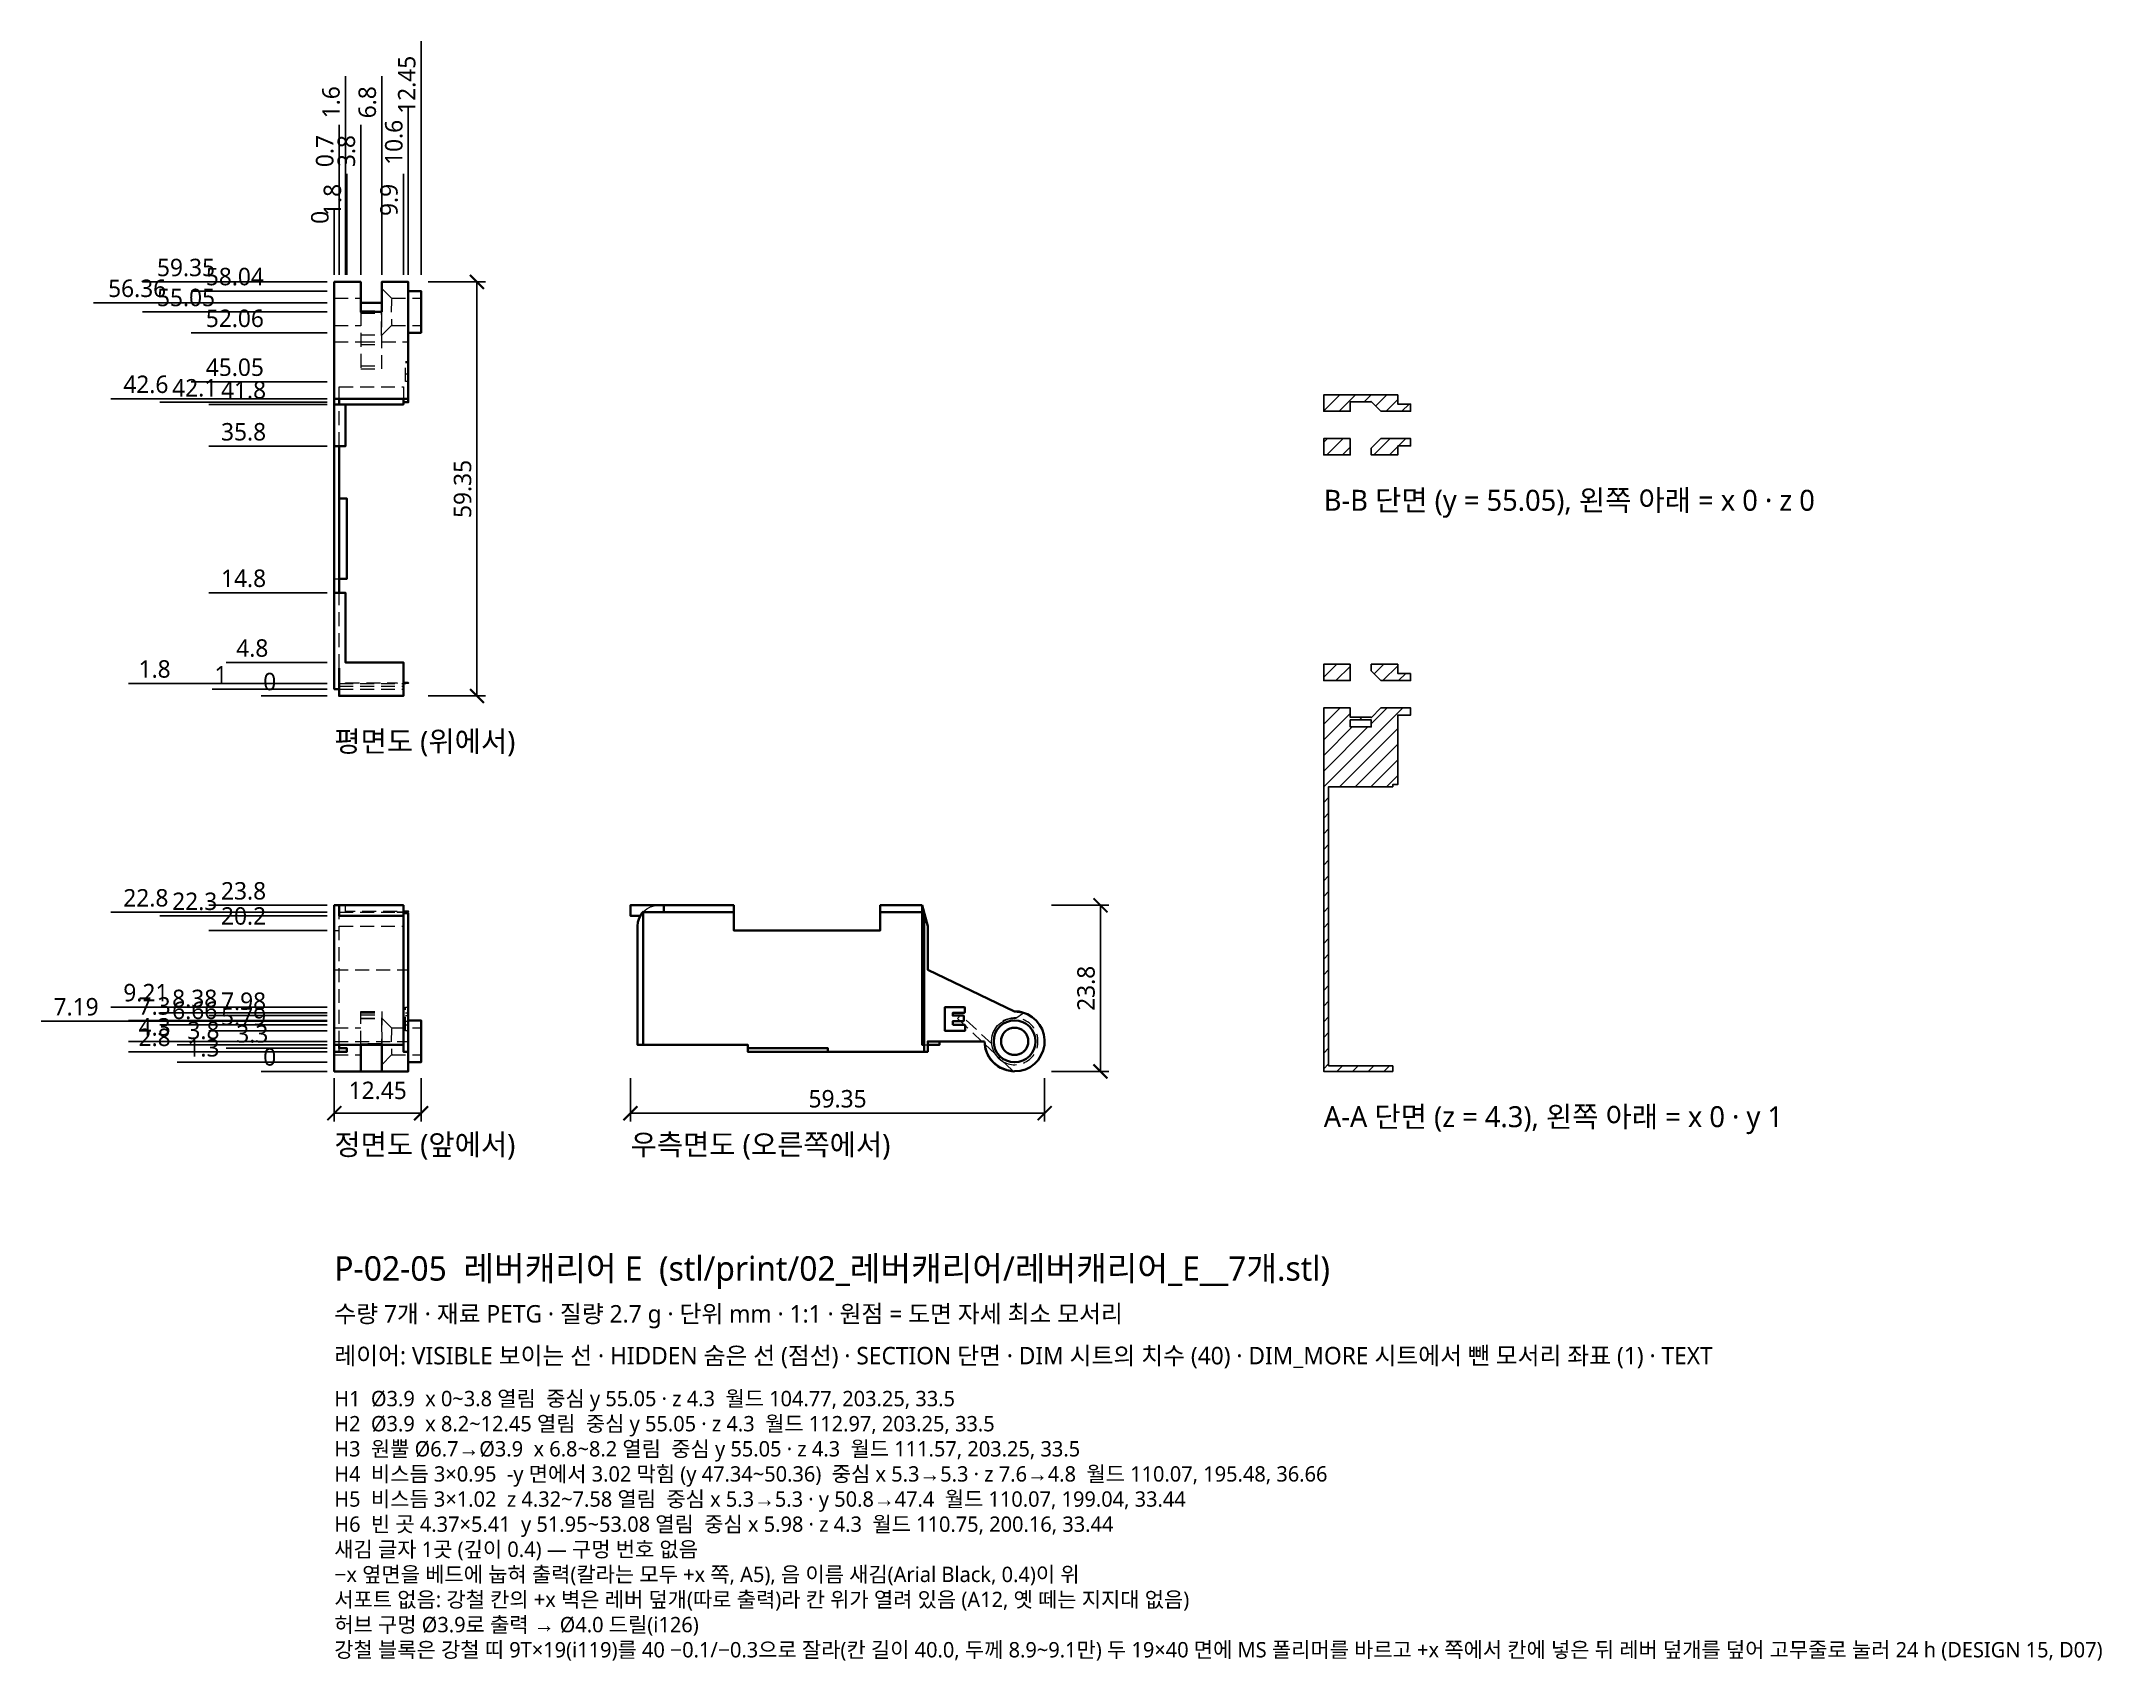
# Model space of a CAD drawing. Header units: millimetres. Extents: x -42 to 253, y -84 to 148.
import ezdxf

# ---------------------------------------------------------------- set-up
doc = ezdxf.new("R2010")
doc.units = ezdxf.units.MM
doc.linetypes.add('HIDDEN', pattern=[3, 2, -1])
for name, color, linetype, lineweight in [('DIM', 4, 'CONTINUOUS', 13), ('DIM_MORE', 3, 'CONTINUOUS', 13), ('HIDDEN', 8, 'HIDDEN', 18), ('SECTION', 5, 'CONTINUOUS', 25), ('TEXT', 7, 'CONTINUOUS', 18), ('VISIBLE', 7, 'CONTINUOUS', 35)]:
    doc.layers.add(name, color=color, linetype=linetype, lineweight=lineweight)
doc.styles.add('KR', font='malgun.ttf')
doc.dimstyles.new('TOCCATA', dxfattribs={"dimtxt": 2.5, "dimasz": 2, "dimexe": 1.2, "dimexo": 1, "dimgap": 0.8, "dimtad": 1, "dimdsep": 46, "dimtxsty": 'KR', "dimblk": 'ARCHTICK', "dimcen": 2.5, "dimazin": 3, "dimtfac": 0.5, "dimtmove": 2, "dimatfit": 3})

# ---------------------------------------------------------------- blocks, each defined once
blk = doc.blocks.new('_ARCHTICK')
at = {"color": 0, "linetype": 'BYBLOCK', "const_width": 0.15}
blk.add_lwpolyline([(-0.5, -0.5), (0.5, 0.5)], dxfattribs=at)
blk = doc.blocks.new('*D7')
for p, q in [((1.6, 131.15), (1.6, 142.65)), ((1.6, 127.15), (1.6, 131.15)), ((1.6, 114.15), (1.6, 127.15))]:
    blk.add_line(p, q)
at = {"layer": 'Defpoints'}
for p in [(1.6, 135.15), (1.6, 113.15), (0, 53.8)]:
    blk.add_point(p, dxfattribs=at)
at = {"layer": 'DIM', "insert": (-0.45, 138.9), "char_height": 2.5, "attachment_point": 5, "rotation": 90, "style": 'KR'}
blk.add_mtext('1.6', dxfattribs=at)
blk = doc.blocks.new('*D9')
for p, q in [((3.8, 124.15), (3.8, 135.65)), ((3.8, 120.15), (3.8, 124.15)), ((3.8, 114.15), (3.8, 120.15))]:
    blk.add_line(p, q)
at = {"layer": 'Defpoints'}
for p in [(3.8, 128.15), (3.8, 113.15), (0, 53.8)]:
    blk.add_point(p, dxfattribs=at)
at = {"layer": 'DIM', "insert": (1.75, 131.9), "char_height": 2.5, "attachment_point": 5, "rotation": 90, "style": 'KR'}
blk.add_mtext('3.8', dxfattribs=at)
blk = doc.blocks.new('*D13')
for p, q in [((12.45, 131.15), (12.45, 147.65)), ((12.45, 127.15), (12.45, 131.15)), ((12.45, 114.15), (12.45, 127.15))]:
    blk.add_line(p, q)
at = {"layer": 'Defpoints'}
for p in [(12.45, 135.15), (12.45, 113.15), (0, 53.8)]:
    blk.add_point(p, dxfattribs=at)
at = {"layer": 'DIM', "insert": (10.4, 141.4), "char_height": 2.5, "attachment_point": 5, "rotation": 90, "style": 'KR'}
blk.add_mtext('12.45', dxfattribs=at)

msp = doc.modelspace()

# ---------------------------------------------------------------- hatches: boundary and pattern name
at = {"layer": 'SECTION'}
h = msp.add_hatch(dxfattribs=at)
h.set_pattern_fill('ANSI31', scale=0.5)
h.paths.add_polyline_path([(145.6, 95.946), (148.59, 95.946), (148.59, 96.01), (150, 94.6), (154.25, 94.6), (154.25, 95.65), (152.4, 95.65), (152.4, 96.95), (141.8, 96.95), (141.8, 94.6), (145.6, 94.6)])
h.paths.add_polyline_path([(145.6, 90.7), (141.8, 90.7), (141.8, 88.35), (145.6, 88.35)])
h.paths.add_polyline_path([(152.4, 89.65), (154.25, 89.65), (154.25, 90.7), (150, 90.7), (148.6, 89.3), (148.6, 88.35), (152.4, 88.35)])
h = msp.add_hatch(dxfattribs=at)
h.set_pattern_fill('ANSI31', scale=0.5)
h.paths.add_polyline_path([(145.6, 58.35), (141.8, 58.35), (141.8, 56), (145.6, 56)])
h.paths.add_polyline_path([(154.25, 57.045), (152.4, 57.045), (152.4, 58.35), (148.6, 58.35), (148.6, 57.4), (150, 56), (154.25, 56)])
h.paths.add_polyline_path([(145.6, 50.376), (148.6, 50.376), (148.6, 49.36), (145.6, 49.36)])
h.paths.add_polyline_path([(151.7, 0.8), (142.5, 0.8), (142.5, 40.8), (151.7, 40.8), (151.7, 41.1), (152.4, 41.1), (152.4, 51.055), (154.25, 51.055), (154.25, 52.1), (150, 52.1), (148.59, 50.69), (148.59, 50.751), (145.6, 50.751), (145.6, 52.1), (141.8, 52.1), (141.8, 0), (151.7, 0)])

# ---------------------------------------------------------------- linework, layer by layer
at = {"layer": 'HIDDEN'}
for points in [[(0, 110.8), (3.8, 110.8)], [(8.2, 110.8), (6.8, 112.2)], [(8.2, 110.8), (12.45, 110.8)], [(0, 106.9), (3.8, 106.9)], [(3.8, 109.02), (6.79, 109.02)], [(3.8, 108.85), (3.8, 100.67), (6.8, 100.67), (6.8, 108.85)], [(3.8, 108.68), (6.8, 108.68)], [(8.2, 106.9), (6.79, 105.49), (6.79, 109.084), (6.8, 109.071)], [(6.8, 107.207), (6.79, 107.232)], [(8.2, 106.9), (12.45, 106.9)], [(0, 104.55), (3.8, 104.55)], [(3.8, 105.57), (6.79, 105.57)], [(3.8, 105.55), (6.79, 105.55)], [(3.8, 104.57), (6.8, 104.57)], [(3.8, 104.16), (6.8, 104.16)], [(6.79, 105.931), (6.8, 105.954)], [(6.79, 105.511), (6.8, 105.521)], [(6.8, 104.55), (10.6, 104.55)], [(3.8, 101.14), (6.8, 101.14)], [(10.6, 98.852), (10.2, 98.852), (10.2, 101.748), (10.6, 101.748)], [(10.2, 101.698), (10.6, 101.698)], [(10.2, 101.575), (10.6, 101.575)], [(0.7, 96.4), (0.7, 98.1), (9.9, 98.1), (9.9, 96.4)], [(10.2, 99.991), (10.6, 99.991)], [(0.7, 89.6), (0.7, 95.6)], [(0, 70.6), (0.7, 70.6)], [(0.7, 57.8), (0.7, 68.6)], [(0.7, 55.6), (9.9, 55.6)], [(0.7, 55.2), (9.9, 55.2)], [(0.7, 54.8), (9.9, 54.8)], [(1.6, 55.6), (1.6, 55.676), (9, 55.676), (9, 55.6)], [(1.6, 22.805), (1.6, 23.8)], [(45.3, 23.57), (45.86, 23.74), (46.412, 23.796)], [(0.7, 22.836), (1.6, 22.836)], [(0.7, 22.823), (1.6, 22.823)], [(0.7, 22.805), (9.9, 22.805)], [(0.7, 22.8), (9.9, 22.8)], [(0.7, 3.8), (0.7, 22.3)], [(0.7, 20.8), (9.9, 20.8)], [(9.9, 22.823), (9, 22.823), (9, 22.915), (1.6, 22.915)], [(9, 22.836), (9.9, 22.836)], [(44.25, 22.836), (44.326, 22.915)], [(44.33, 22.92), (44.78, 23.29)], [(44.78, 23.29), (44.77, 23.282)], [(44.78, 23.29), (45.3, 23.57)], [(44.78, 23.29), (44.79, 23.295)], [(85.031, 20.847), (84.55, 22.05)], [(0, 20.2), (0.7, 20.2)], [(0, 14.561), (10.6, 14.561)], [(10.6, 5.794), (10.2, 5.794), (10.2, 9.206), (10.6, 9.206)], [(0, 6.25), (3.8, 6.25)], [(3.8, 3.799), (3.8, 8.6), (6.8, 8.6), (6.8, 3.799)], [(3.8, 8.39), (6.8, 8.39)], [(3.8, 8.09), (6.8, 8.09)], [(8.2, 6.25), (6.79, 7.66), (6.79, 3.93), (3.8, 3.93)], [(3.8, 7.6), (6.79, 7.6)], [(3.8, 7.58), (6.8, 7.58)], [(6.8, 7.635), (6.79, 7.645)], [(8.2, 6.25), (12.45, 6.25)], [(10.2, 8.383), (10.6, 8.383)], [(10.2, 7.98), (10.6, 7.98)], [(10.2, 7.189), (10.6, 7.189)], [(10.2, 6.66), (10.6, 6.66)], [(89.79, 8.09), (89.32, 7.58), (92.81, 4.3)], [(94.22, 3.93), (89.79, 8.09)], [(94.2, 4.32), (94.22, 4.7), (94.29, 5.07), (94.4, 5.44), (94.55, 5.79), (94.74, 6.12), (94.97, 6.42), (95.23, 6.7), (95.53, 6.94), (95.84, 7.15), (96.18, 7.33), (96.54, 7.46), (96.91, 7.55), (97.29, 7.59), (97.67, 7.6), (98.793, 8.378)], [(96.29, 5.827), (96.313, 5.847), (96.44, 5.932)], [(96.617, 6.034), (96.754, 6.102), (96.783, 6.111)], [(96.922, 6.159), (96.995, 6.184), (97.071, 6.199)], [(97.215, 6.227), (97.245, 6.233), (97.398, 6.243)], [(97.602, 6.243), (97.754, 6.233), (97.784, 6.227)], [(97.929, 6.199), (98.005, 6.184), (98.078, 6.159)], [(98.217, 6.111), (98.246, 6.102), (98.383, 6.034)], [(98.56, 5.932), (98.687, 5.847), (98.71, 5.827)], [(0, 4.3), (10.6, 4.3)], [(0.7, 2.8), (0.7, 3.3)], [(3.8, 3.92), (6.8, 3.92)], [(6.8, 3.976), (6.79, 3.986)], [(84.548, 3.8), (85.05, 3.8)], [(93.252, 3.89), (94.75, 2.48), (94.83, 2.36), (94.92, 2.24), (95.02, 2.12), (95.12, 2.01)], [(94.171, 3.976), (94.179, 3.863), (94.264, 3.433), (94.405, 3.018), (94.604, 2.618)], [(94.22, 3.93), (94.2, 4.32)], [(95.557, 4.402), (95.567, 4.555), (95.573, 4.585)], [(95.557, 4.198), (95.567, 4.045), (95.573, 4.015)], [(95.601, 4.728), (95.616, 4.804), (95.641, 4.878)], [(95.601, 3.872), (95.617, 3.795), (95.641, 3.722)], [(95.688, 5.017), (95.698, 5.046)], [(95.698, 3.554), (95.688, 3.583)], [(95.698, 5.046), (95.766, 5.183)], [(95.766, 3.417), (95.698, 3.554)], [(95.868, 5.36), (95.953, 5.487), (95.973, 5.51)], [(95.868, 3.24), (95.953, 3.113), (95.973, 3.09)], [(96.07, 5.62), (96.121, 5.679), (96.179, 5.73)], [(96.07, 2.979), (96.121, 2.921), (96.179, 2.87)], [(98.821, 5.73), (98.879, 5.679), (98.93, 5.621)], [(98.821, 2.87), (98.879, 2.921), (98.93, 2.98)], [(99.026, 3.089), (99.047, 3.112), (99.132, 3.24)], [(99.027, 5.51), (99.047, 5.487), (99.132, 5.36)], [(99.302, 5.046), (99.234, 5.183)], [(99.234, 3.417), (99.302, 3.554)], [(99.312, 5.017), (99.302, 5.046)], [(99.302, 3.554), (99.312, 3.583)], [(99.359, 4.878), (99.383, 4.805), (99.399, 4.729)], [(99.359, 3.722), (99.383, 3.795), (99.399, 3.871)], [(99.433, 4.554), (99.427, 4.584)], [(99.427, 4.016), (99.433, 4.046), (99.443, 4.198)], [(99.443, 4.402), (99.433, 4.555)], [(0, 2.35), (3.8, 2.35)], [(6.8, 1.383), (6.79, 1.359), (6.79, 2.639), (6.8, 2.618)], [(8.2, 2.35), (6.8, 0.95)], [(8.2, 2.35), (12.45, 2.35)], [(94.604, 2.617), (94.58, 2.64)], [(94.581, 2.639), (94.834, 2.255), (95.124, 1.924), (95.455, 1.634), (95.82, 1.39), (95.882, 1.359)], [(95.12, 2.01), (95.45, 1.71), (95.57, 1.62), (95.69, 1.54), (97.307, 0.021)], [(96.29, 2.773), (96.313, 2.753), (96.44, 2.668)], [(96.617, 2.566), (96.754, 2.498), (96.783, 2.489)], [(96.922, 2.441), (96.995, 2.416), (97.071, 2.401)], [(97.215, 2.373), (97.245, 2.367), (97.398, 2.357)], [(97.602, 2.357), (97.755, 2.367), (97.785, 2.373)], [(97.929, 2.401), (98.005, 2.416), (98.078, 2.441)], [(98.217, 2.489), (98.246, 2.498), (98.383, 2.566)], [(98.56, 2.668), (98.687, 2.753), (98.71, 2.773)]]:
    msp.add_lwpolyline(points, dxfattribs=at)
for centre, radius, start, end in [((34.487, 108.852), 26.327, 175.76217, -175.75275), ((34.487, 4.298), 26.327, 175.75275, -175.76217), ((97.492, 4.308), 3.349, 85.8382, -174.47531), ((97.501, 4.299), 3.349, -119.40831, 86.22745)]:
    msp.add_arc(centre, radius, start, end, dxfattribs=at)
at = {"layer": 'SECTION'}
for points in [[(145.6, 95.946), (148.59, 95.946), (148.59, 96.01), (150, 94.6), (154.25, 94.6), (154.25, 95.65), (152.4, 95.65), (152.4, 96.95), (141.8, 96.95), (141.8, 94.6), (145.6, 94.6)], [(145.6, 90.7), (141.8, 90.7), (141.8, 88.35), (145.6, 88.35)], [(152.4, 89.65), (154.25, 89.65), (154.25, 90.7), (150, 90.7), (148.6, 89.3), (148.6, 88.35), (152.4, 88.35)], [(145.6, 58.35), (141.8, 58.35), (141.8, 56), (145.6, 56)], [(154.25, 57.045), (152.4, 57.045), (152.4, 58.35), (148.6, 58.35), (148.6, 57.4), (150, 56), (154.25, 56)], [(151.7, 0.8), (142.5, 0.8), (142.5, 40.8), (151.7, 40.8), (151.7, 41.1), (152.4, 41.1), (152.4, 51.055), (154.25, 51.055), (154.25, 52.1), (150, 52.1), (148.59, 50.69), (148.59, 50.751), (145.6, 50.751), (145.6, 52.1), (141.8, 52.1), (141.8, 0), (151.7, 0)], [(145.6, 50.376), (148.6, 50.376), (148.6, 49.36), (145.6, 49.36)]]:
    msp.add_lwpolyline(points, close=True, dxfattribs=at)
at = {"layer": 'VISIBLE'}
for points in [[(0.7, 54.8), (0, 54.8), (0, 113.15), (3.8, 113.15), (3.8, 108.85), (6.8, 108.85), (6.8, 113.15), (10.6, 113.15), (10.6, 95.9), (9.9, 95.9)], [(3.8, 110.16), (6.8, 110.16)], [(10.6, 105.855), (12.45, 105.855), (12.45, 111.845), (10.6, 111.845)], [(0, 96.4), (10.6, 96.4)], [(0, 89.6), (1.6, 89.6), (1.6, 95.6), (0, 95.6)], [(0.7, 95.6), (0.7, 96.4)], [(1.607, 95.6), (9.9, 95.6), (9.9, 96.4)], [(0.7, 68.6), (0.7, 89.6)], [(0.7, 70.6), (1.8, 70.6), (1.8, 82.1), (0.7, 82.1)], [(0, 68.6), (1.6, 68.6), (1.6, 58.6), (9.9, 58.6), (9.9, 53.8), (0.7, 53.8), (0.7, 57.8)], [(9.9, 55.6), (10.6, 55.68), (9.9, 55.68)], [(10.6, 2.8), (9.9, 2.8), (9.9, 23.8), (0, 23.8), (0, 0), (10.6, 0), (10.6, 22.675), (9.9, 22.675)], [(0.7, 23.8), (0.7, 22.3), (9.9, 22.3)], [(84.25, 23.8), (78.25, 23.8), (78.25, 20.2), (57.25, 20.2), (57.25, 23.8), (42.45, 23.8), (42.45, 22.3), (43.85, 22.3), (43.94, 22.45), (44.05, 22.6), (44.17, 22.75)], [(46.412, 23.796), (46.45, 23.8)], [(47.25, 22.805), (47.25, 23.8)], [(84.25, 23.8), (84.25, 22.805), (78.25, 22.805)], [(84.25, 23.8), (85.05, 20.8)], [(9.9, 22.823), (10.6, 22.92), (9.9, 22.92)], [(44.33, 22.92), (43.96, 22.47), (43.68, 21.95), (43.51, 21.39), (43.45, 20.8), (43.45, 3.8), (59.25, 3.8), (59.25, 2.8), (85.05, 2.8), (85.05, 4.3), (93.2, 4.3)], [(44.17, 22.75), (44.25, 22.836), (44.25, 22.823)], [(44.25, 3.8), (44.25, 22.805), (57.25, 22.805)], [(84.55, 3.8), (84.25, 3.8), (84.25, 22.8), (84.55, 22.05)], [(84.55, 2.8), (84.55, 22.675)], [(85.05, 20.8), (85.031, 20.847)], [(85.05, 20.8), (85.05, 14.561), (97.5, 8.6)], [(88.641, 6.66), (88.641, 7.189), (90.171, 7.189), (90.199, 7.199), (90.215, 7.215), (90.225, 7.243), (90.225, 7.926), (90.218, 7.948), (90.203, 7.966), (90.171, 7.98), (88.641, 7.98), (88.641, 8.383), (90.294, 8.384), (90.317, 8.39), (90.338, 8.41), (90.348, 8.437), (90.348, 9.152), (90.344, 9.169), (90.331, 9.189), (90.311, 9.202), (90.294, 9.206), (87.556, 9.206), (87.534, 9.199), (87.516, 9.184), (87.502, 9.152), (87.502, 5.848), (87.507, 5.831), (87.52, 5.811), (87.534, 5.801), (87.556, 5.794), (90.355, 5.796), (90.384, 5.816), (90.398, 5.848), (90.398, 6.606), (90.393, 6.623), (90.38, 6.642), (90.366, 6.653), (90.344, 6.659)], [(10.6, 1.3), (12.45, 1.3), (12.45, 7.3), (10.6, 7.3)], [(88.641, 6.66), (90.344, 6.659)], [(88.641, 6.66), (90.344, 6.659)], [(96.246, 5.793), (96.525, 5.989)], [(96.525, 5.989), (96.44, 5.932)], [(96.525, 5.989), (96.833, 6.132), (97.161, 6.22)], [(96.525, 5.989), (96.617, 6.034)], [(96.783, 6.111), (96.802, 6.118)], [(96.888, 6.147), (96.922, 6.159)], [(97.071, 6.199), (97.107, 6.206)], [(97.161, 6.22), (97.5, 6.25)], [(97.161, 6.22), (97.215, 6.227)], [(97.398, 6.243), (97.5, 6.25), (97.602, 6.243)], [(97.5, 8.6), (98.61, 8.45)], [(97.5, 6.25), (97.838, 6.22), (98.167, 6.132), (98.475, 5.989)], [(97.805, 6.223), (97.784, 6.227)], [(97.929, 6.199), (97.893, 6.206)], [(98.112, 6.147), (98.078, 6.159)], [(98.217, 6.111), (98.198, 6.118)], [(98.475, 5.989), (98.383, 6.034)], [(98.475, 5.989), (98.754, 5.794)], [(98.475, 5.989), (98.56, 5.932)], [(0, 3.8), (9.9, 3.8)], [(0, 2.8), (1.8, 2.8), (1.8, 3.3), (0.7, 3.3), (0.7, 3.8)], [(3.8, 0), (3.8, 3.799)], [(6.8, 0), (6.8, 3.799)], [(59.25, 3.3), (70.75, 3.3), (70.75, 2.8)], [(85.05, 3.8), (86.75, 3.8), (86.75, 4.3)], [(93.35, 3.19), (93.2, 4.3)], [(93.253, 3.889), (93.22, 3.92), (93.29, 3.44)], [(93.29, 3.44), (93.364, 3.156)], [(93.29, 3.44), (93.41, 2.98), (93.58, 2.54)], [(93.35, 3.19), (93.78, 2.15), (94.46, 1.26)], [(95.55, 4.3), (95.58, 4.64), (95.668, 4.967), (95.811, 5.275)], [(95.55, 4.3), (95.557, 4.402)], [(95.55, 4.3), (95.58, 3.961), (95.667, 3.633), (95.811, 3.325)], [(95.55, 4.3), (95.557, 4.198)], [(95.573, 4.585), (95.577, 4.605)], [(95.577, 3.995), (95.573, 4.015)], [(95.594, 4.693), (95.601, 4.728)], [(95.601, 3.872), (95.594, 3.907)], [(95.641, 4.878), (95.653, 4.913)], [(95.653, 3.687), (95.641, 3.722)], [(95.682, 4.997), (95.688, 5.017)], [(95.688, 3.583), (95.682, 3.603)], [(95.811, 5.275), (95.766, 5.183)], [(95.811, 3.325), (95.766, 3.417)], [(95.811, 5.275), (96.006, 5.554), (96.247, 5.794)], [(95.811, 5.275), (95.868, 5.36)], [(95.811, 3.325), (96.006, 3.047), (96.247, 2.806)], [(95.811, 3.325), (95.868, 3.24)], [(95.973, 5.51), (95.987, 5.526)], [(95.987, 3.074), (95.973, 3.09)], [(96.046, 5.593), (96.07, 5.62)], [(96.07, 2.979), (96.046, 3.006)], [(96.179, 5.73), (96.206, 5.754)], [(96.274, 5.813), (96.29, 5.827)], [(98.726, 5.813), (98.71, 5.827)], [(98.994, 5.553), (98.753, 5.794)], [(98.753, 2.806), (98.994, 3.047)], [(98.821, 5.73), (98.793, 5.754)], [(98.994, 5.553), (98.93, 5.621)], [(98.994, 3.047), (98.93, 2.98)], [(98.994, 5.553), (99.189, 5.275)], [(98.994, 5.553), (99.027, 5.51)], [(98.994, 3.047), (99.189, 3.325)], [(98.994, 3.047), (99.013, 3.074)], [(99.013, 3.074), (99.026, 3.089)], [(99.189, 5.275), (99.132, 5.36)], [(99.189, 3.325), (99.132, 3.24)], [(99.189, 5.275), (99.332, 4.967), (99.42, 4.639), (99.45, 4.3)], [(99.189, 5.275), (99.234, 5.183)], [(99.189, 3.325), (99.332, 3.633)], [(99.189, 3.325), (99.234, 3.417)], [(99.318, 4.997), (99.312, 5.017)], [(99.332, 3.633), (99.312, 3.583)], [(99.332, 3.633), (99.421, 3.962), (99.45, 4.3)], [(99.359, 4.878), (99.347, 4.912)], [(99.347, 3.688), (99.359, 3.722)], [(99.406, 4.694), (99.399, 4.729)], [(99.399, 3.871), (99.406, 3.906)], [(99.427, 4.584), (99.423, 4.604)], [(99.423, 3.996), (99.427, 4.016)], [(99.45, 4.3), (99.443, 4.402)], [(99.45, 4.3), (99.443, 4.198)], [(93.58, 2.54), (93.8, 2.11)], [(93.58, 2.54), (93.8, 2.11)], [(93.8, 2.11), (94.06, 1.72), (94.37, 1.35), (94.71, 1.03), (95.09, 0.74), (95.5, 0.49)], [(94.46, 1.26), (94.446, 1.279)], [(94.46, 1.26), (95.35, 0.58)], [(95.35, 0.58), (95.341, 0.587), (95.35, 0.58)], [(95.35, 0.58), (96.39, 0.15)], [(96.39, 0.15), (95.94, 0.29), (95.5, 0.49)], [(96.206, 2.846), (96.179, 2.87)], [(96.525, 2.611), (96.245, 2.807)], [(96.29, 2.773), (96.275, 2.787)], [(96.39, 0.15), (97.5, 0)], [(96.39, 0.15), (96.86, 0.05), (97.33, 0), (97.306, 0.023)], [(96.525, 2.611), (96.44, 2.668)], [(96.525, 2.611), (96.833, 2.468)], [(96.525, 2.611), (96.617, 2.566)], [(96.802, 2.482), (96.783, 2.489)], [(96.833, 2.468), (97.161, 2.38)], [(96.833, 2.468), (96.922, 2.441)], [(97.107, 2.394), (97.071, 2.401)], [(97.161, 2.38), (97.5, 2.35)], [(97.161, 2.38), (97.215, 2.373)], [(97.5, 2.35), (97.398, 2.357)], [(97.5, 2.35), (97.839, 2.38)], [(97.5, 2.35), (97.602, 2.357)], [(97.785, 2.373), (97.805, 2.377)], [(97.839, 2.38), (98.167, 2.468)], [(97.839, 2.38), (97.929, 2.401)], [(98.078, 2.441), (98.112, 2.453)], [(98.167, 2.468), (98.475, 2.611)], [(98.167, 2.468), (98.198, 2.482)], [(98.198, 2.482), (98.217, 2.489)], [(98.475, 2.611), (98.383, 2.566)], [(98.475, 2.611), (98.754, 2.806)], [(98.475, 2.611), (98.56, 2.668)], [(98.71, 2.773), (98.726, 2.787)], [(98.793, 2.846), (98.821, 2.87)]]:
    msp.add_lwpolyline(points, dxfattribs=at)
msp.add_circle((97.5, 4.3), 3, dxfattribs=at)
for centre, radius, start, end in [((97.633, 5.286), 3.312, 69.44427, 92.29203), ((97.5, 4.3), 4.297, -89.99799, 75.02577)]:
    msp.add_arc(centre, radius, start, end, dxfattribs=at)

# ---------------------------------------------------------------- texts
at = {"layer": 'TEXT', "style": 'KR'}
for s, height, p in [('B-B 단면 (y = 55.05), 왼쪽 아래 = x 0 · z 0', 3, (141.8, 80.35)), ('평면도 (위에서)', 3, (0, 45.8)), ('A-A 단면 (z = 4.3), 왼쪽 아래 = x 0 · y 1', 3, (141.8, -8)), ('정면도 (앞에서)', 3, (0, -12)), ('우측면도 (오른쪽에서)', 3, (42.45, -12)), ('P-02-05  레버캐리어 E  (stl/print/02_레버캐리어/레버캐리어_E__7개.stl)', 3.5, (0, -30)), ('수량 7개 · 재료 PETG · 질량 2.7 g · 단위 mm · 1:1 · 원점 = 도면 자세 최소 모서리', 2.5, (0, -36)), ('레이어: VISIBLE 보이는 선 · HIDDEN 숨은 선 (점선) · SECTION 단면 · DIM 시트의 치수 (40) · DIM_MORE 시트에서 뺀 모서리 좌표 (1) · TEXT', 2.5, (0, -42)), ('H1  Ø3.9  x 0~3.8 열림  중심 y 55.05 · z 4.3  월드 104.77, 203.25, 33.5', 2.2, (0, -48)), ('H2  Ø3.9  x 8.2~12.45 열림  중심 y 55.05 · z 4.3  월드 112.97, 203.25, 33.5', 2.2, (0, -51.6)), ('H3  원뿔 Ø6.7→Ø3.9  x 6.8~8.2 열림  중심 y 55.05 · z 4.3  월드 111.57, 203.25, 33.5', 2.2, (0, -55.2)), ('H4  비스듬 3×0.95  -y 면에서 3.02 막힘 (y 47.34~50.36)  중심 x 5.3→5.3 · z 7.6→4.8  월드 110.07, 195.48, 36.66', 2.2, (0, -58.8)), ('H5  비스듬 3×1.02  z 4.32~7.58 열림  중심 x 5.3→5.3 · y 50.8→47.4  월드 110.07, 199.04, 33.44', 2.2, (0, -62.4)), ('H6  빈 곳 4.37×5.41  y 51.95~53.08 열림  중심 x 5.98 · z 4.3  월드 110.75, 200.16, 33.44', 2.2, (0, -66)), ('새김 글자 1곳 (깊이 0.4) — 구멍 번호 없음', 2.2, (0, -69.6)), ('−x 옆면을 베드에 눕혀 출력(칼라는 모두 +x 쪽, A5), 음 이름 새김(Arial Black, 0.4)이 위', 2.2, (0, -73.2)), ('서포트 없음: 강철 칸의 +x 벽은 레버 덮개(따로 출력)라 칸 위가 열려 있음 (A12, 옛 떼는 지지대 없음)', 2.2, (0, -76.8)), ('허브 구멍 Ø3.9로 출력 → Ø4.0 드릴(i126)', 2.2, (0, -80.4)), ('강철 블록은 강철 띠 9T×19(i119)를 40 −0.1/−0.3으로 잘라(칸 길이 40.0, 두께 8.9~9.1만) 두 19×40 면에 MS 폴리머를 바르고 +x 쪽에서 칸에 넣은 뒤 레버 덮개를 덮어 고무줄로 눌러 24 h (DESIGN 15, D07)', 2.2, (0, -84))]:
    msp.add_text(s, height=height, dxfattribs=at).set_placement(p)

# ---------------------------------------------------------------- dimensions: what is measured, and where the dimension line sits
at = {"layer": 'DIM'}
for feature_location, offset, picture, middle in [((12.45, 113.15), (0, 22), '*D13', (10.4, 141.4)), ((1.6, 113.15), (0, 22), '*D7', (-0.45, 138.9)), ((3.8, 113.15), (0, 15), '*D9', (1.75, 131.9))]:
    dim = msp.add_ordinate_dim(feature_location=feature_location, offset=offset, dtype=1, origin=(0, 53.8), dimstyle='TOCCATA', dxfattribs=at)
    dim.commit()
    dim.dimension.update_dxf_attribs({"geometry": picture, "text_midpoint": middle})
for feature_location, offset, dtype, origin in [((6.8, 113.15), (0, 22), 1, (0, 53.8)), ((10.6, 113.15), (0, 15), 1, (0, 53.8)), ((0.7, 113.15), (0, 15), 1, (0, 53.8)), ((1.8, 113.15), (0, 8), 1, (0, 53.8)), ((9.9, 113.15), (0, 8), 1, (0, 53.8)), ((0, 113.149997711), (0, 8), 1, (0, 53.799999237)), ((0, 113.15), (-15, 0), 0, (0, 53.8)), ((0, 111.84), (-8, 0), 0, (0, 53.8)), ((0, 110.16), (-22, 0), 0, (0, 53.8)), ((0, 108.85), (-15, 0), 0, (0, 53.8)), ((0, 105.86), (-8, 0), 0, (0, 53.8)), ((0, 98.85), (-8, 0), 0, (0, 53.8)), ((0, 96.4), (-22, 0), 0, (0, 53.8)), ((0, 95.9), (-15, 0), 0, (0, 53.8)), ((0, 95.6), (-8, 0), 0, (0, 53.8)), ((0, 89.6), (-8, 0), 0, (0, 53.8)), ((0, 68.6), (-8, 0), 0, (0, 53.8)), ((0, 58.6), (-8, 0), 0, (0, 53.8)), ((0, 55.6), (-22, 0), 0, (0, 53.8)), ((0, 54.8), (-15, 0), 0, (0, 53.8)), ((0, 53.799999237), (-8, 0), 0, (0, 53.799999237)), ((0, 23.8), (-8, 0), 0, (0, 0)), ((0, 22.8), (-22, 0), 0, (0, 0)), ((0, 22.3), (-15, 0), 0, (0, 0)), ((0, 20.2), (-8, 0), 0, (0, 0)), ((0, 9.21), (-22, 0), 0, (0, 0)), ((0, 8.38), (-15, 0), 0, (0, 0)), ((0, 7.3), (-22, 0), 0, (0, 0)), ((0, 6.66), (-15, 0), 0, (0, 0)), ((0, 7.98), (-8, 0), 0, (0, 0)), ((0, 5.79), (-8, 0), 0, (0, 0)), ((0, 4.3), (-22, 0), 0, (0, 0)), ((0, 2.8), (-22, 0), 0, (0, 0)), ((0, 3.8), (-15, 0), 0, (0, 0)), ((0, 3.3), (-8, 0), 0, (0, 0)), ((0, 1.3), (-15, 0), 0, (0, 0)), ((0, 0), (-8, 0), 0, (0, 0))]:
    msp.add_ordinate_dim(feature_location=feature_location, offset=offset, dtype=dtype, origin=origin, dimstyle='TOCCATA', dxfattribs=at).render()
for base, p1, p2 in [((20.45, 53.8), (12.45, 53.8), (12.45, 113.15)), ((109.8, 0), (101.8, 0), (101.8, 23.8))]:
    msp.add_linear_dim(base=base, p1=p1, p2=p2, angle=90, dimstyle='TOCCATA', dxfattribs=at).render()
for base, p1, p2 in [((0, -6), (0, 0), (12.45, 0)), ((42.45, -6), (42.45, 0), (101.8, 0))]:
    msp.add_linear_dim(base=base, p1=p1, p2=p2, dimstyle='TOCCATA', dxfattribs=at).render()
at = {"layer": 'DIM_MORE'}
msp.add_ordinate_dim(feature_location=(0, 7.19), offset=(-32, 0), dtype=0, origin=(0, 0), dimstyle='TOCCATA', dxfattribs=at).render()

doc.saveas('drawing.dxf')
